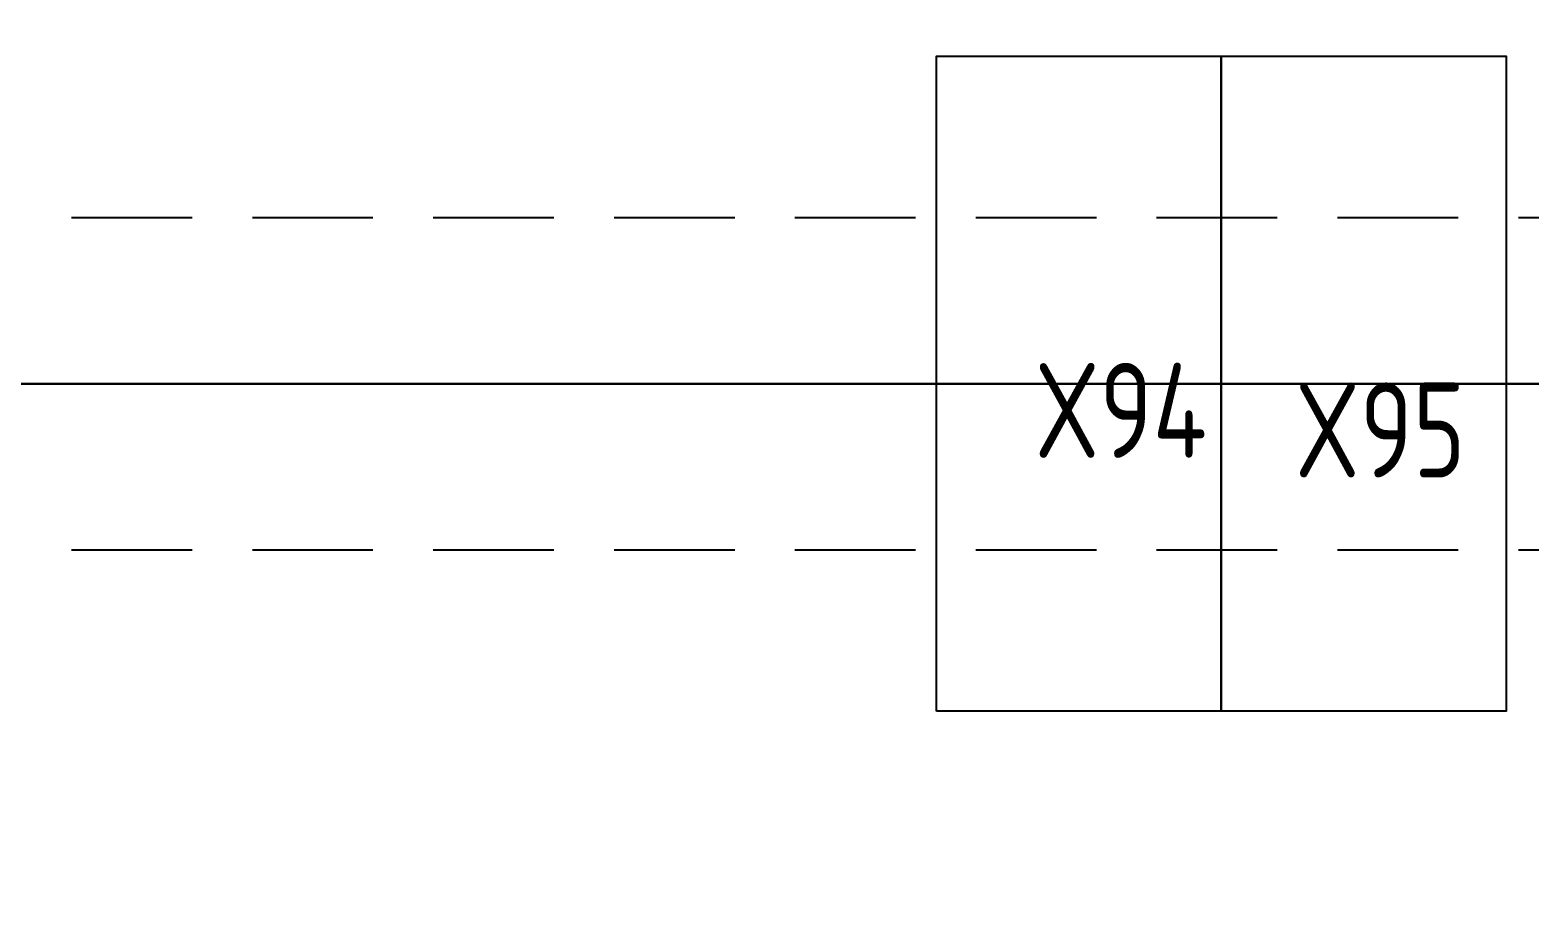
# Model space of a CAD drawing. Header units: millimetres. Extents: x -2573 to 1068, y -1220 to 2800.
# Drawn here: x 349.5 to 507.5, y 2235.8 to 2327.2 of the extents above; entities that cross this region are included whole.
import ezdxf

# ---------------------------------------------------------------- set-up
doc = ezdxf.new("R2010")
doc.units = ezdxf.units.MM
doc.linetypes.add('DASHED', pattern=[19.05, 12.7, -6.35])
doc.layers.add('noprint', color=2, linetype='Continuous', true_color=0xffff00, plot=False)
doc.styles.add('textstyle123', font='standard', dxfattribs={"width": 0.8})
doc.styles.add('textstyle124', font='standard', dxfattribs={"width": 0.8})

msp = doc.modelspace()

# ---------------------------------------------------------------- linework, layer by layer
at = {"color": 0, "linetype": 'DASHED'}
for p, q in [((106.25, 2307.5), (856.25, 2307.5)), ((106.25, 2272.5), (856.25, 2272.5))]:
    msp.add_line(p, q, dxfattribs=at)
at = {"flags": 128}
for points in [[(445, 2255.5), (445, 2324.5), (475, 2324.5), (475, 2255.5)], [(475, 2255.5), (475, 2324.5), (505, 2324.5), (505, 2255.5)]]:
    msp.add_lwpolyline(points, close=True, dxfattribs=at)
at = {"layer": 'noprint'}
for points in [[(106.25, 2740), (856.25, 2740), (856.25, 2290), (106.25, 2290)], [(106.25, 1840), (106.25, 2290), (856.25, 2290), (856.25, 1840)]]:
    msp.add_lwpolyline(points, close=True, dxfattribs=at)

# ---------------------------------------------------------------- texts
at = {"color": 1, "lineweight": 40, "true_color": 0xff0000, "width": 0.8}
for s, style, p in [('X94', 'textstyle123', (455.34, 2282.19)), ('X95', 'textstyle124', (482.76, 2280.13))]:
    msp.add_text(s, height=10, dxfattribs=dict(at, style=style)).set_placement(p)

doc.saveas('drawing.dxf')
